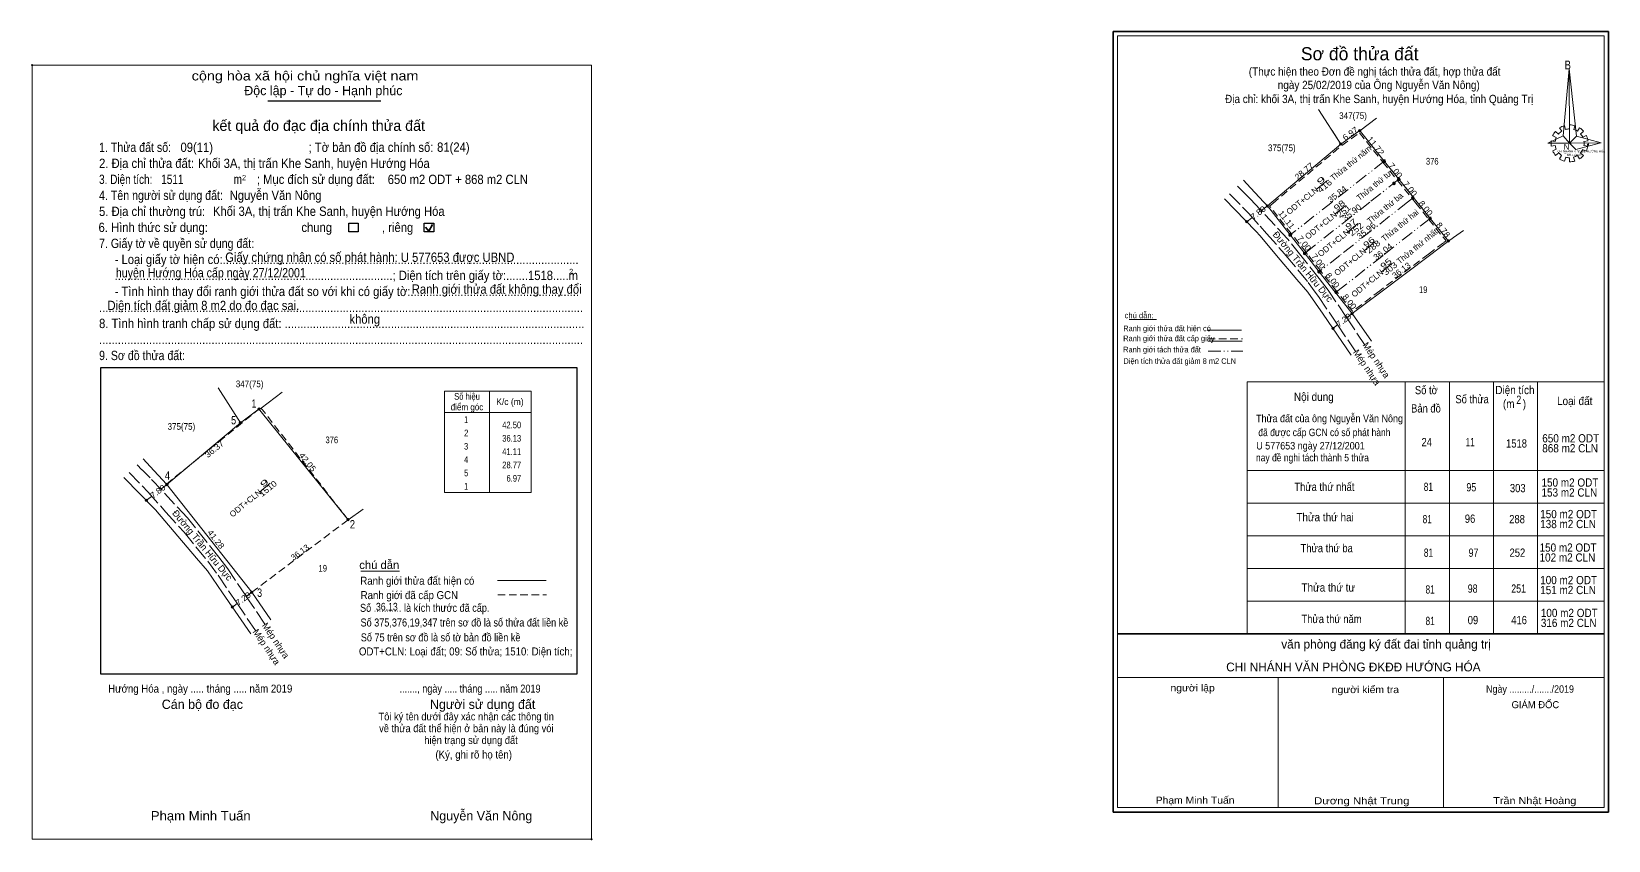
# Model space of a CAD drawing. Header units: metres. Extents: x 551538 to 552829, y 1838513 to 1839106.
# Drawn here: x 551538 to 552010.8, y 1838863.2 to 1839105.7 of the extents above; entities that cross this region are included whole.
import ezdxf
from ezdxf.enums import TextEntityAlignment as Align

# ---------------------------------------------------------------- set-up
doc = ezdxf.new("R2010")
doc.units = ezdxf.units.M
doc.header["$LTSCALE"] = 0.75
doc.header["$PDMODE"] = 32
doc.header["$PDSIZE"] = 0.375
for name, pattern in [('DASH_DOUBLE_DOT', [9.2, 5, -1.2, 0.3, -1.2, 0.3, -1.2]), ('LONG_DASHED', [7.5, 6, -1.5]), ('MEDIUM_DASHED', [4.5, 3, -1.5])]:
    doc.linetypes.add(name, pattern=pattern)
for name, color, linetype, lineweight in [('1', 7, 'Continuous', 13), ('4', 7, 'Continuous', 13), ('63', 7, 'Continuous', 13)]:
    doc.layers.add(name, color=color, linetype=linetype, lineweight=lineweight)

msp = doc.modelspace()

# ---------------------------------------------------------------- hatches: boundary and pattern name
at = {"layer": '4'}
for points in [[(551936.5896, 1839075.9866, 1), (551935.8896, 1839075.9866, 1)], [(551930.91, 1839071.98, 1), (551930.21, 1839071.98, 1)], [(551908.88, 1839053.48, 1), (551908.18, 1839053.48, 1)], [(551902.7, 1839048.72, 1), (551902, 1839048.72, 1)], [(551963.19, 1839042.89, 1), (551962.49, 1839042.89, 1)], [(551934.31, 1839021.18, 1), (551933.61, 1839021.18, 1)], [(551928.53, 1839016.73, 1), (551927.83, 1839016.73, 1)], [(551606.56, 1838992.58, 1), (551605.86, 1838992.58, 1)], [(551600.9344, 1838988.4724, 1), (551600.2344, 1838988.4724, 1)], [(551578.8459, 1838970.0398, 1), (551578.1459, 1838970.0398, 1)], [(551578.9274, 1838969.9333, 1), (551578.2274, 1838969.9333, 1)], [(551572.74, 1838965.19, 1), (551572.04, 1838965.19, 1)], [(551633.23, 1838959.36, 1), (551632.53, 1838959.36, 1)], [(551604.35, 1838937.65, 1), (551603.65, 1838937.65, 1)], [(551598.57, 1838933.2, 1), (551597.87, 1838933.2, 1)]]:
    msp.add_hatch(color=256, dxfattribs=at).paths.add_polyline_path(points)
at = {"layer": '63'}
for points in [[(551943.97, 1839066.89, 1), (551943.17, 1839066.89, 1)], [(551943.87, 1839066.89, 1), (551943.27, 1839066.89, 1)], [(551946.91, 1839060.22, 1), (551946.11, 1839060.22, 1)], [(551948.35, 1839061.43, 1), (551947.55, 1839061.43, 1)], [(551952.59, 1839055.86, 1), (551951.79, 1839055.86, 1)], [(551957.74, 1839049.73, 1), (551956.94, 1839049.73, 1)], [(551915.8, 1839044.74, 1), (551915, 1839044.74, 1)], [(551920.13, 1839039.24, 1), (551919.33, 1839039.24, 1)], [(551924.46, 1839033.74, 1), (551923.66, 1839033.74, 1)], [(551929.6, 1839027.61, 1), (551928.8, 1839027.61, 1)]]:
    msp.add_hatch(color=256, dxfattribs=at).paths.add_polyline_path(points)

# ---------------------------------------------------------------- linework, layer by layer
at = {"layer": '1', "linetype": 'DASH_DOUBLE_DOT'}
msp.add_line((551950.59, 1839054.6), (551952.33, 1839055.97), dxfattribs=at)
at = {"layer": '1'}
msp.add_line((551952.33, 1839055.97), (551953.43, 1839054.6), dxfattribs=at)
at = {"layer": '4', "lineweight": 25}
for p, q in [((551608.8, 1839085), (551642.72, 1839085)), ((551558.72, 1839005), (551701.52, 1839005)), ((551701.52, 1839005), (551701.52, 1838913.08))]:
    msp.add_line(p, q, dxfattribs=at)
at = {"layer": '4'}
for p, q in [((551930.56, 1839071.98), (551923.87, 1839082.4)), ((551936.25, 1839076), (551941.3, 1839079.79)), ((551930.56, 1839071.98), (551927.95, 1839076.04)), ((551995.17, 1839073.98), (551994.09, 1839074.43)), ((551994.88, 1839075.79), (551995.78, 1839075)), ((551996.79, 1839075.86), (551996.14, 1839076.84)), ((551997.62, 1839077.52), (551997.91, 1839076.35)), ((551999.13, 1839076.54), (551999.17, 1839077.74)), ((552000.72, 1839077.52), (552000.43, 1839076.31)), ((552001.51, 1839075.86), (552002.16, 1839076.84)), ((552003.34, 1839075.79), (552002.44, 1839075.04)), ((552003.09, 1839074.02), (552004.17, 1839074.55)), ((551909.86, 1839054.6), (551930.56, 1839071.98)), ((551993.63, 1839072.97), (551994.81, 1839072.78)), ((551994.81, 1839071.58), (551993.63, 1839071.39)), ((551994.09, 1839069.93), (551995.17, 1839070.45)), ((551995.89, 1839069.33), (551994.96, 1839068.57)), ((551996.14, 1839067.56), (551996.76, 1839068.61)), ((551998.56, 1839072.26), (551999.71, 1839072.26)), ((552002.16, 1839067.56), (552001.51, 1839068.57)), ((552002.37, 1839069.33), (552003.34, 1839068.61)), ((552004.21, 1839069.89), (552003.02, 1839070.34)), ((552004.68, 1839072.97), (552003.45, 1839072.78)), ((552003.45, 1839071.58), (552004.68, 1839071.39)), ((551997.98, 1839068.05), (551997.62, 1839066.88)), ((551999.13, 1839066.7), (551999.13, 1839067.86)), ((552000.32, 1839068.05), (552000.68, 1839066.92)), ((551903.51, 1839058.91), (551901.4, 1839061.2)), ((551907.49, 1839054.6), (551903.51, 1839058.91)), ((551923.17, 1839058.39), (551926.38, 1839061.01)), ((551952.33, 1839055.97), (551947.95, 1839061.43)), ((551895.64, 1839055.55), (551905.09, 1839045.92)), ((551908.53, 1839053.48), (551907.49, 1839054.6)), ((551908.53, 1839053.48), (551909.86, 1839054.6)), ((551953.43, 1839054.6), (551952.33, 1839055.97)), ((551957.34, 1839049.73), (551953.43, 1839054.6)), ((551902.35, 1839048.72), (551903.87, 1839049.89)), ((551906.63, 1839052.02), (551908.53, 1839053.48)), ((551928.79, 1839050.95), (551932, 1839053.57)), ((551932.47, 1839045.52), (551935.68, 1839048.14)), ((551964.32, 1839043.94), (551967.33, 1839046.09)), ((551937.53, 1839040.04), (551940.74, 1839042.66)), ((551961.73, 1839042.06), (551957.16, 1839038.62)), ((551961.73, 1839042.06), (551962.84, 1839042.89)), ((551962.84, 1839042.89), (551964.32, 1839043.94)), ((551911.29, 1839038.62), (551917.41, 1839031.42)), ((551942.67, 1839033.61), (551945.88, 1839036.23)), ((551920.68, 1839027.63), (551917.41, 1839031.42)), ((551933.96, 1839021.18), (551929.01, 1839027.46)), ((551932.21, 1839019.83), (551933.96, 1839021.18)), ((551939.73, 1839012.89), (551933.96, 1839021.18)), ((551867.06, 1839019.39), (551875.26, 1839019.39)), ((551933.68, 1839008.75), (551925.22, 1839021.04)), ((551928.18, 1839016.73), (551929.61, 1839017.83)), ((551890.47, 1839016.22), (551900.82, 1839016.22)), ((551890.64, 1839012.9), (551900.96, 1839012.9)), ((551600.6, 1838988.45), (551593.91, 1838998.87)), ((551600.6, 1838988.45), (551593.91, 1838998.87)), ((551675.27, 1838997.96), (551675.27, 1838967.56)), ((551902.47, 1839000.7), (552009.49, 1839000.7)), ((551902.48, 1839000.7), (551902.48, 1838925.15)), ((551949.9, 1839000.7), (551949.9, 1838925.15)), ((551963.1, 1839000.7), (551963.1, 1838925.15)), ((551976.3, 1839000.7), (551976.3, 1838925.15)), ((551989.5, 1839000.7), (551989.5, 1838925.15)), ((551578.57, 1838969.95), (551600.6, 1838988.45)), ((551632.88, 1838959.36), (551606.46, 1838992.27)), ((551573.55, 1838975.38), (551571.44, 1838977.67)), ((551902.48, 1838974.13), (552009.49, 1838974.13)), ((551565.68, 1838972.02), (551575.13, 1838962.39)), ((551576.67, 1838968.49), (551578.57, 1838969.95)), ((551604, 1838937.65), (551578.57, 1838969.95)), ((551606.32, 1838967.68), (551609.53, 1838970.3)), ((551572.39, 1838965.19), (551573.91, 1838966.36)), ((551902.48, 1838964.34), (552009.49, 1838964.34)), ((551575.13, 1838962.39), (551587.45, 1838947.89)), ((551632.88, 1838959.36), (551637.37, 1838962.56)), ((551632.88, 1838959.36), (551637.37, 1838962.56)), ((551902.48, 1838954.55), (552009.49, 1838954.55)), ((551590.72, 1838944.1), (551587.45, 1838947.89)), ((551595.26, 1838937.51), (551590.72, 1838944.1)), ((551636.72, 1838943.96), (551648.3, 1838943.96)), ((551677.68, 1838941.17), (551692.3, 1838941.17)), ((551902.48, 1838944.76), (552009.49, 1838944.76)), ((551603.72, 1838925.22), (551595.26, 1838937.51)), ((551602.25, 1838936.3), (551604, 1838937.65)), ((551609.77, 1838929.36), (551604, 1838937.65)), ((551598.22, 1838933.2), (551599.65, 1838934.3)), ((551902.48, 1838934.97), (552009.49, 1838934.97)), ((551862.3, 1838923.87), (551862.3, 1838871.75)), ((551863.63, 1838912.05), (552009.49, 1838912.05)), ((551911.8, 1838912.05), (551911.8, 1838873.08)), ((551961.3, 1838912.05), (551961.3, 1838873.08))]:
    msp.add_line(p, q, dxfattribs=at)
at = {"layer": '4', "linetype": 'LONG_DASHED'}
for p, q in [((551901.05, 1839057.91), (551899.56, 1839059.4)), ((551932.25, 1839020.03), (551927.15, 1839027.61)), ((551937.9, 1839011.62), (551932.32, 1839019.92)), ((551571.09, 1838974.38), (551569.6, 1838975.87)), ((551607.94, 1838928.09), (551602.36, 1838936.39))]:
    msp.add_line(p, q, dxfattribs=at)
at = {"layer": '4', "linetype": 'DASH_DOUBLE_DOT'}
for p, q in [((551950.59, 1839054.6), (551930.27, 1839038.62)), ((551957.34, 1839049.73), (551943.21, 1839038.62)), ((551930.27, 1839038.62), (551924.06, 1839033.74)), ((551943.21, 1839038.62), (551929.2, 1839027.61)), ((551929.2, 1839027.61), (551929.01, 1839027.46)), ((551890.79, 1839009.92), (551901.18, 1839009.92))]:
    msp.add_line(p, q, dxfattribs=at)
at = {"layer": '4', "lineweight": 35}
for p, q in [((551656.11, 1839047.09), (551657.07, 1839045.85)), ((551657.07, 1839045.85), (551658.23, 1839047.92)), ((551863.63, 1838925.15), (552009.49, 1838925.15))]:
    msp.add_line(p, q, dxfattribs=at)
at = {"layer": '4', "linetype": 'MEDIUM_DASHED'}
for p, q in [((551956.86, 1839039.02), (551961.43, 1839042.46)), ((551956.86, 1839039.02), (551942.21, 1839028.01)), ((551890.64, 1839013.6), (551901.05, 1839013.6)), ((551604, 1838937.65), (551632.88, 1838959.36)), ((551677.78, 1838936.86), (551692.4, 1838936.86))]:
    msp.add_line(p, q, dxfattribs=at)
at = {"layer": '4'}
for points in [[(551862.3, 1838871.75), (551862.3, 1839105.72), (552010.8, 1839105.72), (552010.8, 1838871.75)], [(551862.3, 1838871.75), (551862.3, 1839105.72), (552010.8, 1839105.72), (552010.8, 1838871.75)], [(551863.63, 1839104.41), (552009.49, 1839104.41), (552009.49, 1838873.08), (551863.63, 1838873.08)], [(551538.16, 1839095.64), (551705.89, 1839095.64), (551705.89, 1838863.64), (551538.16, 1838863.64)], [(551999.06, 1839094.57), (551999.13, 1839072.29), (551997.19, 1839074.51)], [(551999.06, 1839094.57), (551999.13, 1839072.29), (552001.18, 1839074.36)], [(551992.65, 1839072.29), (551997.19, 1839074.51), (551999.13, 1839072.29)], [(552008.64, 1839072.37), (551999.13, 1839072.29), (552001.18, 1839074.36)], [(552008.56, 1839072.41), (552001, 1839070.38), (551999.13, 1839072.29)]]:
    msp.add_lwpolyline(points, close=True, dxfattribs=at)
at = {"layer": '4', "lineweight": 35}
msp.add_lwpolyline([(551862.31, 1839105.73), (552010.81, 1839105.73), (552010.81, 1838871.76), (551862.31, 1838871.76)], close=True, dxfattribs=at)
at = {"layer": '4', "linetype": 'MEDIUM_DASHED'}
for points in [[(551910.18, 1839054.22), (551930.87, 1839071.58), (551936.14, 1839075.35), (551943.18, 1839066.58), (551947.56, 1839061.12), (551951.94, 1839055.66), (551953.04, 1839054.29)], [(551920.61, 1839038.93), (551920.12, 1839039.55), (551915.79, 1839045.05), (551909.22, 1839053.41), (551910.18, 1839054.22)], [(551953.04, 1839054.29), (551956.95, 1839049.42), (551961.34, 1839043.96)], [(551961.34, 1839043.96), (551962.13, 1839042.98), (551961.43, 1839042.46)], [(551929.28, 1839027.92), (551924.45, 1839034.05), (551920.61, 1839038.93)], [(551942.21, 1839028.01), (551934.05, 1839021.87), (551929.4, 1839027.77), (551929.28, 1839027.92)], [(551578.45, 1838970.08), (551606.71, 1838992.97), (551632.88, 1838959.36)]]:
    msp.add_lwpolyline(points, dxfattribs=at)
at = {"layer": '4'}
for points in [[(551930.56, 1839071.98), (551936.23, 1839076.03), (551936.42, 1839075.8)], [(551947.95, 1839061.43), (551943.57, 1839066.89), (551936.42, 1839075.8)], [(551919.73, 1839039.24), (551915.4, 1839044.74), (551908.53, 1839053.48)], [(551962.84, 1839042.89), (551961.73, 1839044.27), (551957.34, 1839049.73)], [(551905.09, 1839045.92), (551906.33, 1839044.46), (551911.29, 1839038.62)], [(551962.84, 1839042.89), (551964.32, 1839043.94), (551967.33, 1839046.09)], [(551924.06, 1839033.74), (551920.22, 1839038.62), (551919.73, 1839039.24)], [(551933.96, 1839021.18), (551942.51, 1839027.61), (551957.16, 1839038.62)], [(551929.01, 1839027.46), (551928.89, 1839027.61), (551924.06, 1839033.74)], [(551925.22, 1839021.04), (551920.69, 1839027.61), (551920.68, 1839027.63)], [(551606.32, 1838992.49), (551606.81, 1838992.85), (551613.14, 1838997.61)], [(551675.27, 1838967.56), (551661.83, 1838967.56), (551661.83, 1838997.96), (551675.27, 1838997.96)], [(551675.27, 1838997.96), (551687.75, 1838997.96), (551687.75, 1838967.56), (551675.27, 1838967.56)], [(551600.6, 1838988.45), (551606.21, 1838992.58), (551606.46, 1838992.27)], [(551661.83, 1838991.56), (551675.27, 1838991.56), (551687.75, 1838991.56)], [(551578.57, 1838969.95), (551578.45, 1838970.08), (551573.55, 1838975.38)]]:
    msp.add_lwpolyline(points, dxfattribs=at)
at = {"layer": '4', "linetype": 'DASH_DOUBLE_DOT'}
for points in [[(551943.57, 1839066.89), (551927.94, 1839054.6), (551915.4, 1839044.74)], [(551947.95, 1839061.43), (551939.26, 1839054.6), (551919.73, 1839039.24)]]:
    msp.add_lwpolyline(points, dxfattribs=at)
at = {"layer": '4', "linetype": 'LONG_DASHED'}
for points in [[(551897.2, 1839057.08), (551902.85, 1839051.26), (551906.33, 1839047.35)], [(551906.33, 1839052.43), (551903.48, 1839055.48), (551901.07, 1839057.89)], [(551918.56, 1839038.62), (551914.66, 1839043.5), (551906.33, 1839052.43)], [(551906.33, 1839047.35), (551908.25, 1839045.2), (551913.65, 1839039.14), (551914.08, 1839038.62)], [(551914.08, 1839038.62), (551920.8, 1839030.49), (551922.88, 1839027.61)], [(551927.15, 1839027.61), (551926.77, 1839028.18), (551924.08, 1839031.71), (551918.56, 1839038.62)], [(551922.88, 1839027.61), (551923.86, 1839026.26), (551929.48, 1839017.98), (551935.09, 1839009.71)], [(551602.29, 1838936.5), (551596.81, 1838944.65), (551594.12, 1838948.18), (551584.7, 1838959.97), (551573.52, 1838971.95), (551571.11, 1838974.36)], [(551567.24, 1838973.55), (551572.89, 1838967.73), (551578.29, 1838961.67), (551583.69, 1838955.61), (551590.84, 1838946.96), (551593.9, 1838942.73), (551599.52, 1838934.45), (551605.13, 1838926.18)]]:
    msp.add_lwpolyline(points, dxfattribs=at)
at = {"layer": '4', "lineweight": 25}
for points in [[(551633.07, 1839048.33), (551635.96, 1839048.33), (551635.96, 1839045.64), (551633.07, 1839045.64)], [(551655.74, 1839048.33), (551658.62, 1839048.33), (551658.62, 1839045.64), (551655.74, 1839045.64)]]:
    msp.add_lwpolyline(points, close=True, dxfattribs=at)
msp.add_lwpolyline([(551701.52, 1838913.08), (551558.72, 1838913.08), (551558.72, 1839005)], dxfattribs=at)
at = {"layer": '4'}
for centre, radius in [((551936.2396, 1839075.9866), 0.35), ((551930.56, 1839071.98), 0.35), ((551908.53, 1839053.48), 0.35), ((551957.41, 1839049.65), 0.11), ((551902.35, 1839048.72), 0.35), ((551962.84, 1839042.89), 0.35), ((551933.96, 1839021.18), 0.35), ((551928.18, 1839016.73), 0.35), ((551606.21, 1838992.58), 0.35), ((551600.5844, 1838988.4724), 0.35), ((551578.4959, 1838970.0398), 0.35), ((551578.5774, 1838969.9333), 0.35), ((551572.39, 1838965.19), 0.35), ((551632.88, 1838959.36), 0.35), ((551604, 1838937.65), 0.35), ((551598.22, 1838933.2), 0.35)]:
    msp.add_circle(centre, radius, dxfattribs=at)
for centre, major_axis, start_param, end_param in [((551999.1507, 1839072.2156), (5.5521, 0), 2.43958176, 2.72400246), ((551999.1507, 1839072.2156), (4.3514, 0), 2.72368549, 3.01515824), ((551999.1507, 1839072.2156), (4.3514, 0), 2.13373541, 2.44496261), ((551999.1507, 1839072.2156), (5.5521, 0), 1.84955988, 2.13900916), ((551999.1507, 1839072.2156), (4.3514, 0), 1.56985589, 1.85611068), ((551999.1507, 1839072.2156), (5.5521, 0), 1.27924208, 1.56332225), ((551999.1507, 1839072.2156), (4.3514, 0), 1.00270906, 1.2755622), ((551999.1507, 1839072.2156), (5.5521, 0), 0.71056237, 0.99687234), ((551999.1507, 1839072.2156), (4.3514, 0), 0.42678376, 0.70646463), ((551999.1507, 1839072.2156), (5.5521, 0), 0.1390515, 0.43393316), ((551999.1507, 1839072.2156), (5.5521, 0), 3.00667928, 3.29139349), ((551999.1507, 1839072.2156), (5.5521, 0), 3.56988637, 3.85691866), ((551999.1507, 1839072.2156), (4.3514, 0), 3.28229955, 3.56105054), ((551999.1507, 1839072.2156), (4.3514, 0), 3.86077574, 4.13258255), ((551999.1507, 1839072.2156), (4.3514, 0), 4.99087134, 5.28933161), ((551999.1507, 1839072.2156), (5.5521, 0), 5.28561416, 5.56798705), ((551999.1507, 1839072.2156), (4.3514, 0), 5.56137327, 5.83951437), ((551999.1507, 1839072.2156), (4.3514, 0), 6.13558388, 6.41618463), ((551999.1507, 1839072.2156), (5.5521, 0), 5.85230288, 6.13839648), ((551999.119, 1839072.1826), (5.5521, 0), 4.1470906, 4.43659307), ((551999.1507, 1839072.2156), (4.3514, 0), 4.43854677, 4.71314001), ((551999.1507, 1839072.2156), (5.5521, 0), 4.71301008, 4.99761054)]:
    msp.add_ellipse(centre, major_axis=major_axis, ratio=0.995001, start_param=start_param, end_param=end_param, dxfattribs=at)
for p in [(551538.16, 1839095.64), (552004.68, 1839071.84), (551600.67, 1838988.46), (551606.32, 1838992.5), (551606.32, 1838992.49), (551578.58, 1838970), (551632.85, 1838959.61), (551705.89, 1838863.64)]:
    msp.add_point(p, dxfattribs=at)
at = {"layer": '63', "linetype": 'MEDIUM_DASHED'}
for centre, radius in [((551943.57, 1839066.89), 0.4), ((551943.57, 1839066.89), 0.3), ((551946.51, 1839060.22), 0.4), ((551947.95, 1839061.43), 0.4), ((551952.19, 1839055.86), 0.4), ((551957.34, 1839049.73), 0.4), ((551915.4, 1839044.74), 0.4), ((551919.73, 1839039.24), 0.4), ((551924.06, 1839033.74), 0.4), ((551929.2, 1839027.61), 0.4)]:
    msp.add_circle(centre, radius, dxfattribs=at)

# ---------------------------------------------------------------- texts
at = {"layer": '4'}
for s, height, p in [('Sơ đồ thửa đất', 3.927, (551936.225, 1839097.11)), ('kết quả đo đạc địa chính thửa đất', 3.2, (551624.07, 1839075.95)), ('.', 0.8002, (551705.8873, 1838863.23))]:
    msp.add_text(s, height=height, dxfattribs=at).set_placement(p, align=Align.CENTER)
for s, height, width, p in [('B', 2.615, 0.8, (551997.68, 1839094.4)), ('cộng hòa xã hội chủ nghĩa việt nam', 2.8, 1.15, (551586, 1839091.07)), ('1. Thửa đất số:', 2.8, 0.85, (551558.22, 1839069.63)), ('09(11)', 2.8, 0.9, (551582.64, 1839069.63)), ('; Tờ bản đồ địa chính số:', 2.8, 0.9, (551621.04, 1839069.63)), ('81(24)', 2.8, 0.9, (551659.58, 1839069.67)), ('CHI NHÁNH VPĐKĐĐ-HƯỚNG HÓA', 0.6185, 0.95, (551995.52, 1839069.53)), ('TỈNH quảng trị', 0.6187, 1.05, (551997.52, 1839068.46)), ('N', 1.634, 0.9, (551997.42, 1839070.36)), ('2. Địa chỉ thửa đất:', 2.8, 0.9, (551558.22, 1839064.83)), ('Khối 3A, thị trấn Khe Sanh, huyện Hướng Hóa', 2.8, 0.9, (551587.9, 1839064.83)), ('3. Diện tích:', 2.8, 0.8, (551558.22, 1839060.03)), ('1511', 2.8, 0.8, (551576.86, 1839060.05)), ('m', 2.8, 0.8, (551598.58, 1839060.03)), ('2', 1.6, 0.8, (551601.1, 1839061.15)), ('; Mục đích sử dụng đất:', 2.8, 0.9, (551605.52, 1839060.03)), ('650 m2 ODT + 868 m2 CLN', 2.8, 0.9, (551644.78, 1839060.01)), ('4. Tên người sử dụng đất:', 2.8, 0.85, (551558.22, 1839055.23)), ('Nguyễn Văn Nông', 2.8, 0.9, (551597.38, 1839055.25)), ('5. Địa chỉ thường trú:', 2.8, 0.9, (551558.22, 1839050.43)), ('Khối 3A, thị trấn Khe Sanh, huyện Hướng Hóa', 2.8, 0.9, (551592.36, 1839050.46)), ('6. Hình thức sử dụng:', 2.8, 0.9, (551558.06, 1839045.63)), ('chung                , riêng', 2.8, 0.9, (551618.9, 1839045.63)), ('7. Giấy tờ về quyền sử dụng đất:', 2.8, 0.85, (551558.22, 1839040.83)), ('     - Loại giấy tờ hiện có:..................................................................................................................', 2.8, 0.9, (551558.22, 1839036.03)), ('Giấy chứng nhận có số phát hành: U 577653 được UBND ', 2.8, 0.9, (551596.05, 1839036.68)), ('     .........................................................................................; Diện tích trên giấy tờ:.......1518.....m', 2.8, 0.9, (551558.22, 1839031.23)), ('huyện Hướng Hóa cấp ngày 27/12/2001', 2.8, 0.85, (551563.26, 1839032.02)), ('2', 1.6, 0.8, (551699.18, 1839032.99)), ('     - Tình hình thay đổi ranh giới thửa đất so với khi có giấy tờ:......................................................', 2.8, 0.9, (551558.22, 1839026.43)), ('Ranh giới thửa đất không thay đổi', 2.8, 0.9, (551651.98, 1839027.12)), ('...........................................................................................................................................................', 2.8, 0.9, (551558.22, 1839021.63)), ('Diện tích đất giảm 8 m2 do đo đạc sai.', 2.8, 0.9, (551560.74, 1839022.22)), ('không', 2.8, 0.9, (551633.3, 1839018.15)), ('8. Tình hình tranh chấp sử dụng đất: ................................................................................................', 2.8, 0.9, (551558.22, 1839016.83)), ('Ranh giới thửa đất hiện có ', 1.697, 0.9, (551865.32, 1839015.89)), ('...........................................................................................................................................................', 2.8, 0.9, (551558.22, 1839012.03)), ('Ranh giới thửa đất cấp giấy', 1.697, 0.9, (551865.31, 1839012.9)), ('9. Sơ đồ thửa đất:', 2.8, 0.85, (551558.22, 1839007.23)), ('Ranh giới tách thửa đất', 1.697, 0.9, (551865.3, 1839009.54)), ('Diện tích thửa đất giảm 8 m2 CLN', 1.7, 0.9, (551865.39, 1839006.1)), ('Nội dung', 2.475, 0.9, (551916.5, 1838995.01)), ('Số tờ', 2.475, 0.85, (551952.78, 1838997.01)), ('Diện tích', 2.475, 0.9, (551976.89, 1838997.03)), ('Bản đồ', 2.475, 0.85, (551951.63, 1838991.52)), ('Số thửa', 2.475, 0.85, (551964.91, 1838994.29)), ('(m   )', 2.475, 0.9, (551979.16, 1838992.92)), ('2', 2.475, 0.8, (551983.18, 1838994.1)), ('Loại đất', 2.475, 0.9, (551995.39, 1838993.75)), ('Thửa đất của ông Nguyễn Văn Nông', 2.24, 0.9, (551905.13, 1838988.62)), (' đã được cấp GCN có số phát hành', 2.24, 0.85, (551905.12, 1838984.44)), ('24', 2.48, 0.85, (551954.76, 1838981.41)), ('11', 2.48, 0.75, (551967.96, 1838981.41)), ('1518', 2.48, 0.85, (551980.1, 1838981.01)), ('650 m2 ODT', 2.475, 0.9, (551990.96, 1838982.55)), ('nay đề nghi tách thành 5 thửa', 2.24, 0.85, (551905.12, 1838976.88)), ('U 577653 ngày 27/12/2001', 2.24, 0.9, (551905.19, 1838980.44)), ('868 m2 CLN', 2.475, 0.9, (551990.96, 1838979.57)), ('Thửa thứ nhất', 2.475, 0.85, (551916.63, 1838968.02)), ('81', 2.48, 0.75, (551955.43, 1838968.01)), ('95', 2.48, 0.8, (551968.21, 1838967.88)), ('303', 2.48, 0.85, (551981.26, 1838967.62)), ('150 m2 ODT', 2.475, 0.9, (551990.73, 1838969.3)), ('153 m2 CLN', 2.475, 0.9, (551990.73, 1838966.32)), ('Thửa thứ hai', 2.475, 0.9, (551917.22, 1838958.91)), ('81', 2.48, 0.75, (551955.09, 1838958.33)), ('96', 2.48, 0.85, (551967.74, 1838958.46)), ('288', 2.48, 0.85, (551981.05, 1838958.33)), ('150 m2 ODT', 2.475, 0.9, (551990.34, 1838959.84)), ('138 m2 CLN', 2.475, 0.9, (551990.34, 1838956.86)), ('Thửa thứ ba', 2.475, 0.85, (551918.5, 1838949.63)), ('81', 2.48, 0.75, (551955.45, 1838948.27)), ('97', 2.48, 0.8, (551968.87, 1838948.27)), ('252', 2.48, 0.85, (551981.15, 1838948.27)), ('150 m2 ODT', 2.475, 0.9, (551990.15, 1838949.8)), ('chú dẫn', 2.4, 1.05, (551636.24, 1838944.63)), ('102 m2 CLN', 2.475, 0.9, (551990.15, 1838946.82)), ('Ranh giới thửa đất hiện có ', 2.4, 0.9, (551636.56, 1838939.89)), ('100 m2 ODT', 2.475, 0.9, (551990.34, 1838940.05)), ('Ranh giới đã cấp GCN', 2.4, 0.9, (551636.66, 1838935.58)), ('Thửa thứ tư', 2.475, 0.9, (551918.76, 1838937.84)), ('81', 2.48, 0.75, (551955.96, 1838937.24)), ('98', 2.48, 0.8, (551968.61, 1838937.51)), ('251', 2.48, 0.8, (551981.66, 1838937.51)), ('151 m2 CLN', 2.475, 0.9, (551990.34, 1838937.07)), ('Số ........... là kích thước đã cấp.', 2.4, 0.85, (551636.48, 1838931.77)), ('100 m2 ODT', 2.475, 0.9, (551990.53, 1838930.2)), ('Số 375,376,19,347 trên sơ đồ là số thửa đất liền kề', 2.4, 0.85, (551636.62, 1838927.37)), ('Thửa thứ năm', 2.48, 0.85, (551918.76, 1838928.39)), ('81', 2.48, 0.75, (551955.96, 1838927.8)), ('09', 2.48, 0.85, (551968.61, 1838928.06)), ('416', 2.48, 0.85, (551981.66, 1838928.06)), ('316 m2 CLN', 2.475, 0.9, (551990.53, 1838927.22)), ('Số 75 trên sơ đồ là số tờ bản đồ liền kề', 2.4, 0.85, (551636.71, 1838922.91)), ('ODT+CLN: Loại đất; 09: Số thửa; 1510: Diện tích;', 2.4, 0.9, (551636.15, 1838918.7)), ('Hướng Hóa , ngày ..... tháng ..... năm 2019', 2.4, 0.9, (551560.96, 1838907.55)), ('......., ngày ..... tháng ..... năm 2019', 2.4, 0.85, (551648.3, 1838907.55)), ('(Ký, ghi rõ họ tên)', 2.4, 0.9, (551659.08, 1838887.79)), ('Phạm Minh Tuấn', 2.8, 1.05, (551573.74, 1838869.23))]:
    msp.add_text(s, height=height, dxfattribs=dict(at, width=width)).set_placement(p)
for s, height, width, p in [('(Thực hiện theo Đơn đề nghị tách thửa đất, hợp thửa đất ', 2.475, 0.9, (551941.11, 1839092.51)), ('ngày 25/02/2019 của Ông Nguyễn Văn Nông)', 2.48, 0.9, (551941.94, 1839088.48)), ('Địa chỉ: khối 3A, thị trấn Khe Sanh, huyện Hướng Hóa, tỉnh Quảng Trị', 2.48, 0.9, (551942.045, 1839084.28)), ('347(75)', 2, 0.9, (551934.22, 1839079.52)), ('375(75)', 2, 0.9, (551912.87, 1839069.87)), ('376', 2, 0.85, (551957.97, 1839065.85)), ('19', 2, 0.85, (551955.255, 1839027.36)), ('347(75)', 2, 0.9, (551603.37, 1838999.11)), ('Số hiệu', 2, 0.85, (551668.555, 1838995.36)), ('điểm góc', 2, 0.9, (551668.55, 1838992.16)), ('K/c (m)', 2, 0.95, (551681.425, 1838993.76)), ('375(75)', 2, 0.9, (551582.91, 1838986.34)), (' 1', 2, 0.75, (551667.99, 1838988.4)), ('376', 2, 0.85, (551628.01, 1838982.32)), (' 2', 2, 0.85, (551667.995, 1838984.4)), (' 3', 2, 0.8, (551667.975, 1838980.4)), (' 4', 2, 0.85, (551667.98, 1838976.4)), (' 5', 2, 0.8, (551667.99, 1838972.4)), (' 1', 2, 0.75, (551667.99, 1838968.4)), ('19', 2, 0.85, (551625.295, 1838943.83)), ('Ngày ........./......./2019', 2.227, 0.9, (551987.285, 1838907.51)), ('Tôi ký tên dưới đây xác nhận các thông tin', 2.313, 0.9, (551668.31, 1838899.23)), ('về thửa đất thể hiện ở bản này là đúng vói', 2.313, 0.9, (551668.34, 1838895.69)), ('hiện trạng sử dụng đất', 2.313, 0.9, (551669.75, 1838892.15))]:
    msp.add_text(s, height=height, dxfattribs=dict(at, width=width)).set_placement(p, align=Align.CENTER)
for s, height, p in [('Độc lập - Tự do - Hạnh phúc', 2.8, (551601.74, 1839086.65)), ('chú dẫn:', 1.697, (551865.74, 1839019.79)), ('Cán bộ đo đạc', 2.8, (551577.02, 1838902.65)), ('Người sử dụng đất', 2.8, (551657.42, 1838902.65)), ('Nguyễn Văn Nông', 2.8, (551657.52, 1838869.23))]:
    msp.add_text(s, height=height, dxfattribs=at).set_placement(p)
for s, rotation, width, p in [('6.97', 36.36, 1.1, (551933.8812, 1839074.4222)), ('11.72', 308.772, 1.1, (551940.3398, 1839070.9129)), ('28.77', 40.022, 1.1, (551920.0973, 1839063.1987)), ('7.00', 308.737, 1.1, (551946.2746, 1839063.5325)), ('9', 39.259, 1.9, (551925.1613, 1839060.4256)), ('416', 39.259, 1.2, (551926.2963, 1839058.7271)), ('35.84', 38.178, 1.1, (551930.0242, 1839056.3005)), ('7.00', 308.737, 1.1, (551950.6546, 1839058.0725)), ('98', 39.259, 1.35, (551930.6813, 1839052.9371)), ('8.00', 308.76, 1.1, (551955.3458, 1839052.2228)), ('7.80', 37.604, 1.1, (551906.3161, 1839050.7044)), ('11.11', 308.197, 1.05, (551913.5927, 1839048.791)), ('251', 39.259, 1.15, (551931.9663, 1839051.2299)), ('35.90', 38.179, 1.1, (551934.3741, 1839050.8205)), ('97', 39.259, 1.35, (551934.1713, 1839047.3671)), ('252', 39.259, 1.2, (551935.6763, 1839045.7471)), ('35.96', 38.18, 1.1, (551938.7191, 1839045.3366)), ('8.78', 308.773, 1.1, (551960.5663, 1839045.718)), ('7.00', 308.212, 1.1, (551918.8744, 1839041.7213)), ('96', 39.259, 1.4, (551939.5213, 1839041.8934)), ('288', 39.259, 1.2, (551940.8263, 1839040.5408)), ('36.04', 38.171, 1.1, (551943.7042, 1839039.08)), ('7.00', 308.212, 1.1, (551923.1544, 1839036.3213)), ('95', 39.259, 1.35, (551944.6463, 1839035.503)), ('303', 39.259, 1.2, (551945.8963, 1839033.9826)), ('36.13', 36.933, 1.05, (551949.2342, 1839033.4575)), ('8.00', 308.246, 1.1, (551927.4261, 1839030.6417)), ('8.00', 308.206, 1.1, (551932.4841, 1839024.2312)), ('7.29', 37.593, 1.1, (551931.9462, 1839018.5362)), ('36.37', 39.007, 1.1, (551593.3393, 1838979.861)), ('42.05', 308.757, 1.1, (551620.0809, 1838976.1078)), ('7.80', 37.604, 1.1, (551576.3561, 1838967.1744)), ('1510', 39.259, 1.15, (551609.4363, 1838968.0168)), ('9', 39.259, 1.9, (551608.3113, 1838969.7156)), ('41.28', 308.214, 1.1, (551592.5888, 1838952.9613)), ('36.13', 36.933, 1.05, (551618.9592, 1838948.9088)), ('7.29', 37.593, 1.1, (551601.9862, 1838935.0062))]:
    msp.add_text(s, height=1.75, rotation=rotation, dxfattribs=dict(at, width=width)).set_placement(p, align=Align.CENTER)
for s, height, rotation, p in [('Thửa thứ năm', 1.75, 39.259, (551934.1213, 1839065.6272)), ('Thửa thứ tư', 1.75, 39.259, (551941.0363, 1839058.8993)), ('Thửa thứ ba', 1.75, 39.259, (551944.3763, 1839052.1173)), ('Thửa thứ hai', 1.75, 39.259, (551948.8563, 1839046.9535)), ('Đường Trần Hữu Dực', 2, 309.577, (551918.4041, 1839034.6171)), ('Thửa thứ nhất', 1.75, 39.259, (551954.0013, 1839040.6635)), ('Mép nhựa', 2, 303.905, (551940.3548, 1839006.6678)), ('Mép nhựa', 2, 303.905, (551937.5048, 1839004.4878)), ('Đường Trần Hữu Dực', 2, 309.577, (551588.4441, 1838951.0871)), ('Mép nhựa', 2, 303.905, (551607.5948, 1838920.6878)), ('Mép nhựa', 2, 303.905, (551610.3548, 1838922.6078))]:
    msp.add_text(s, height=height, rotation=rotation, dxfattribs=at).set_placement(p, align=Align.CENTER)
at = {"layer": '4', "width": 1.05}
for p in [(551924.5425, 1839058.4393), (551930.1625, 1839050.9993), (551933.9825, 1839045.8093), (551938.9025, 1839040.0893), (551944.0425, 1839033.6593), (551607.6925, 1838967.7293)]:
    msp.add_text('ODT+CLN ', height=1.75, rotation=39.259, dxfattribs=at).set_placement(p, align=Align.RIGHT)
at = {"layer": '4'}
for s, height, width, p in [(' 1', 2.5, 0.75, (551605.35, 1838992.96)), (' 5', 2.5, 0.8, (551599.31, 1838987.97)), ('42.50', 2, 0.85, (551684.79, 1838986.8)), ('36.13', 2, 0.85, (551684.79, 1838982.8)), ('41.11', 2, 0.85, (551684.79, 1838978.8)), (' 4', 2.5, 0.85, (551579.51, 1838971.4)), ('28.77', 2, 0.85, (551684.8, 1838974.8)), ('6.97', 2, 0.85, (551684.8, 1838970.8)), (' 2', 2.5, 0.85, (551634.99, 1838956.77)), (' 3', 2.5, 0.8, (551607.11, 1838936.25)), ('36.13', 2.3, 0.85, (551647.78, 1838932.16)), ('người lập', 2.112, 1.1, (551892.75, 1838907.91)), ('người kiểm tra', 2.112, 1.1, (551948.01, 1838907.4)), ('Phạm Minh Tuấn', 2.11, 1.1, (551898.68, 1838874.25)), ('Dương Nhật Trung', 2.11, 1.2, (551951.13, 1838874.08)), ('Trần Nhật Hoàng', 2.112, 1.15, (552001.17, 1838874.12))]:
    msp.add_text(s, height=height, dxfattribs=dict(at, width=width)).set_placement(p, align=Align.RIGHT)
for s, height, p in [('văn phòng đăng ký đất đai tỉnh quảng trị', 2.64, (551975.52, 1838920.76)), ('CHI NHÁNH VĂN PHÒNG ĐKĐĐ HƯỚNG HÓA', 2.64, (551972.45, 1838913.91)), ('GIÁM ĐỐC', 2.112, (551996.03, 1838902.88))]:
    msp.add_text(s, height=height, dxfattribs=at).set_placement(p, align=Align.RIGHT)

doc.saveas('drawing.dxf')
